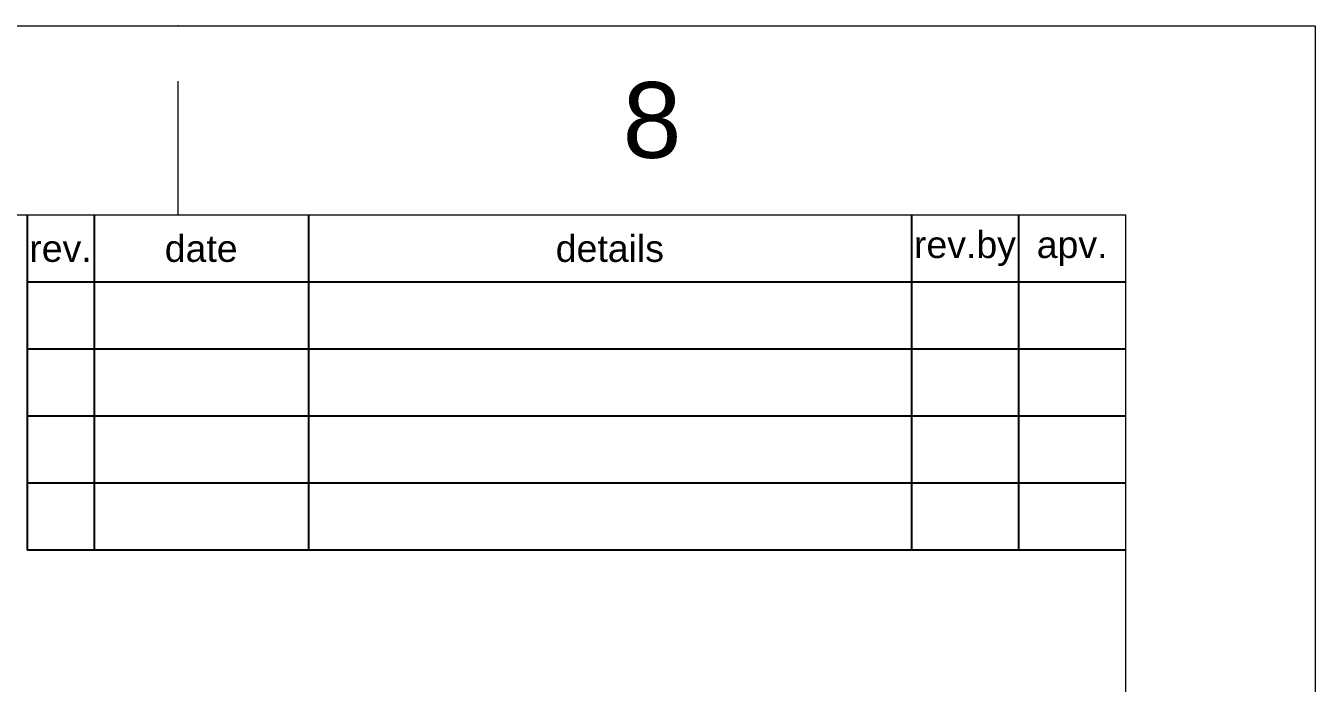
# Model space of a CAD drawing. Header units: millimetres. Extents: x 580 to 1174, y -1119 to -699.
# Drawn here: x 1077.3 to 1173.5, y -747.8 to -698.7 of the extents above; entities that cross this region are included whole.
import ezdxf

# ---------------------------------------------------------------- set-up
doc = ezdxf.new("R2010")
doc.units = ezdxf.units.MM
doc.header["$LTSCALE"] = 0.1
doc.layers.get('0').update_dxf_attribs({"lineweight": 13})
doc.layers.add('DIM', color=3, linetype='Continuous', lineweight=9)
doc.layers.add('FORM', color=7, linetype='Continuous')
doc.layers.add('TEXT', color=2, linetype='Continuous')
doc.styles.get("Standard").update_dxf_attribs({"font": 'arial.ttf'})

msp = doc.modelspace()

# ---------------------------------------------------------------- linework, layer by layer
for p, q in [((1088.674, -712.89), (1088.674, -702.89)), ((1159.381, -712.89), (593.725, -712.89)), ((1159.381, -1104.608), (1159.381, -712.89))]:
    msp.add_line(p, q)
msp.add_point((1088.674, -698.749))
at = {"layer": 'DIM', "color": 7}
msp.add_lwpolyline([(579.583, -698.749), (1173.523, -698.749), (1173.523, -1118.749), (579.583, -1118.749)], close=True, dxfattribs=at)
at = {"layer": 'FORM'}
for p, q in [((1077.381, -712.89), (1077.381, -737.89)), ((1082.381, -712.89), (1082.381, -737.89)), ((1098.381, -712.89), (1098.381, -737.89)), ((1143.381, -712.89), (1143.381, -737.89)), ((1151.381, -712.89), (1151.381, -737.89)), ((1159.381, -717.89), (1077.381, -717.89)), ((1159.381, -722.89), (1077.381, -722.89)), ((1159.381, -727.89), (1077.381, -727.89)), ((1159.381, -732.89), (1077.381, -732.89)), ((1159.381, -737.89), (1077.381, -737.89))]:
    msp.add_line(p, q, dxfattribs=at)

# ---------------------------------------------------------------- texts
at = {"insert": (1124.028, -705.82), "char_height": 5.657, "attachment_point": 5}
msp.add_mtext_dynamic_manual_height_columns('8', width=50, gutter_width=12.5, heights=[0], dxfattribs=at)
at = {"layer": 'TEXT', "char_height": 2, "attachment_point": 5}
for s, width, insert in [('rev.by', 8, (1147.381, -715.39)), ('rev.', 5, (1079.881, -715.39)), ('date', 16, (1090.381, -715.39)), ('details', 45, (1120.881, -715.39)), ('apv.', 8, (1155.381, -715.39))]:
    msp.add_mtext_dynamic_manual_height_columns(s, width=width, gutter_width=12.5, heights=[0], dxfattribs=dict(at, insert=insert))

doc.saveas('drawing.dxf')
